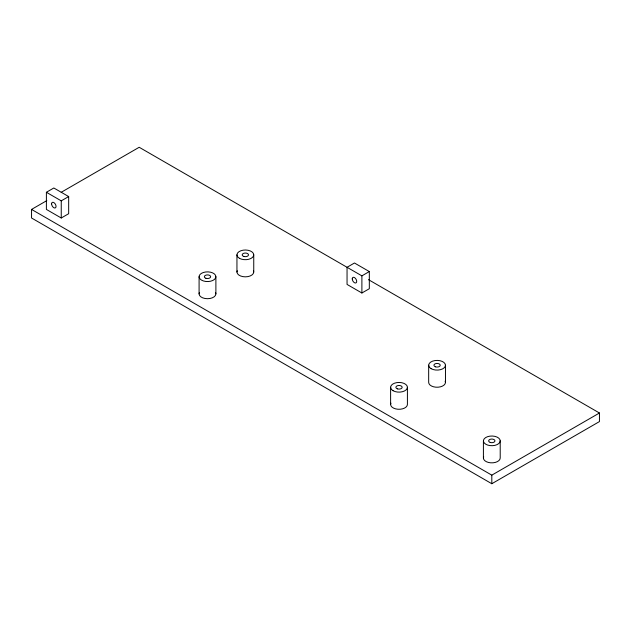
<?xml version="1.0" encoding="UTF-8"?>
<svg xmlns="http://www.w3.org/2000/svg" width="631" height="631" viewBox="0 0 631 631"><rect width="100%" height="100%" fill="white"/><g stroke="black" fill="none" stroke-linecap="round" stroke-linejoin="round"><path stroke-width="0.95" d="M46.394 192.281L53.824 187.991L68.669 196.564L68.669 213.712L61.246 217.995L46.394 209.421L46.394 192.281L61.246 200.847L68.669 196.564M368.465 279.651L599.45 413.005L599.45 421.579L491.809 483.725L31.55 217.995L31.55 209.421L46.804 200.619M61.215 192.297L139.191 147.275L361.894 275.857L369.324 271.567L369.324 288.714L361.894 292.997L347.05 284.423L347.05 267.284L354.472 263.001L369.324 271.567M31.55 209.421L491.809 475.151L599.45 413.005M500.209 440.864A8.4 4.851 0 0 1 487.613 445.06A8.4 4.851 0 0 1 487.613 436.668A8.4 4.851 0 0 1 500.209 440.864L500.209 458.003A8.4 4.851 0 0 1 490.713 462.815A8.4 4.851 0 0 1 483.693 456.749M491.809 475.151L491.809 483.725M483.409 440.864L483.409 458.003M445.462 365.246L445.462 382.394M428.67 365.246L428.67 382.394A8.4 4.851 0 0 0 438.166 387.197A8.4 4.851 0 0 0 445.178 381.14M407.413 387.292L407.413 404.432A8.4 4.851 0 0 1 397.916 409.243A8.4 4.851 0 0 1 390.904 403.177M390.613 387.292L390.613 404.432M361.894 275.857L361.894 292.997M253.749 254.853L253.749 272M236.948 254.853L236.948 272M215.889 276.709A8.4 4.851 0 0 1 203.285 280.913A8.4 4.851 0 0 1 203.285 272.513A8.4 4.851 0 0 1 215.889 276.709L215.889 293.857M199.088 276.709L199.088 293.857M61.246 200.847L61.246 217.995M215.597 292.603A8.4 4.851 0 0 1 207.489 298.708A8.4 4.851 0 0 1 199.372 292.603M253.457 270.746A8.4 4.851 0 0 1 245.349 276.843A8.4 4.851 0 0 1 237.232 270.746M51.592 203.852A3.147 1.822 60 0 0 54.936 208.009A3.147 1.822 60 0 0 54.936 203.553A3.147 1.822 60 0 0 51.592 203.852M352.248 278.855A3.147 1.822 60 0 0 355.584 283.011A3.147 1.822 60 0 0 355.584 278.555A3.147 1.822 60 0 0 352.248 278.855M490.232 442.441A3.147 1.822 0 0 0 494.956 440.864A3.147 1.822 0 0 0 490.232 439.286A3.147 1.822 0 0 0 490.232 442.441M431.131 368.678A8.4 4.851 0 0 0 445.178 366.501A8.4 4.851 0 0 0 434.893 360.569A8.4 4.851 0 0 0 431.131 368.678M435.493 366.824A3.147 1.822 0 0 0 440.217 365.246A3.147 1.822 0 0 0 435.493 363.677A3.147 1.822 0 0 0 435.493 366.824M393.074 390.715A8.4 4.851 0 0 0 407.129 388.546A8.4 4.851 0 0 0 396.844 382.607A8.4 4.851 0 0 0 393.074 390.715M397.443 388.862A3.147 1.822 0 0 0 402.168 387.292A3.147 1.822 0 0 0 397.443 385.715A3.147 1.822 0 0 0 397.443 388.862M205.911 278.287A3.147 1.822 0 0 0 210.636 276.709A3.147 1.822 0 0 0 205.911 275.14A3.147 1.822 0 0 0 205.911 278.287M239.409 258.284A8.4 4.851 0 0 0 253.457 256.107A8.4 4.851 0 0 0 243.172 250.168A8.4 4.851 0 0 0 239.409 258.284M243.771 256.431A3.147 1.822 0 0 0 248.496 254.853A3.147 1.822 0 0 0 243.771 253.276A3.147 1.822 0 0 0 243.771 256.431"/></g></svg>
